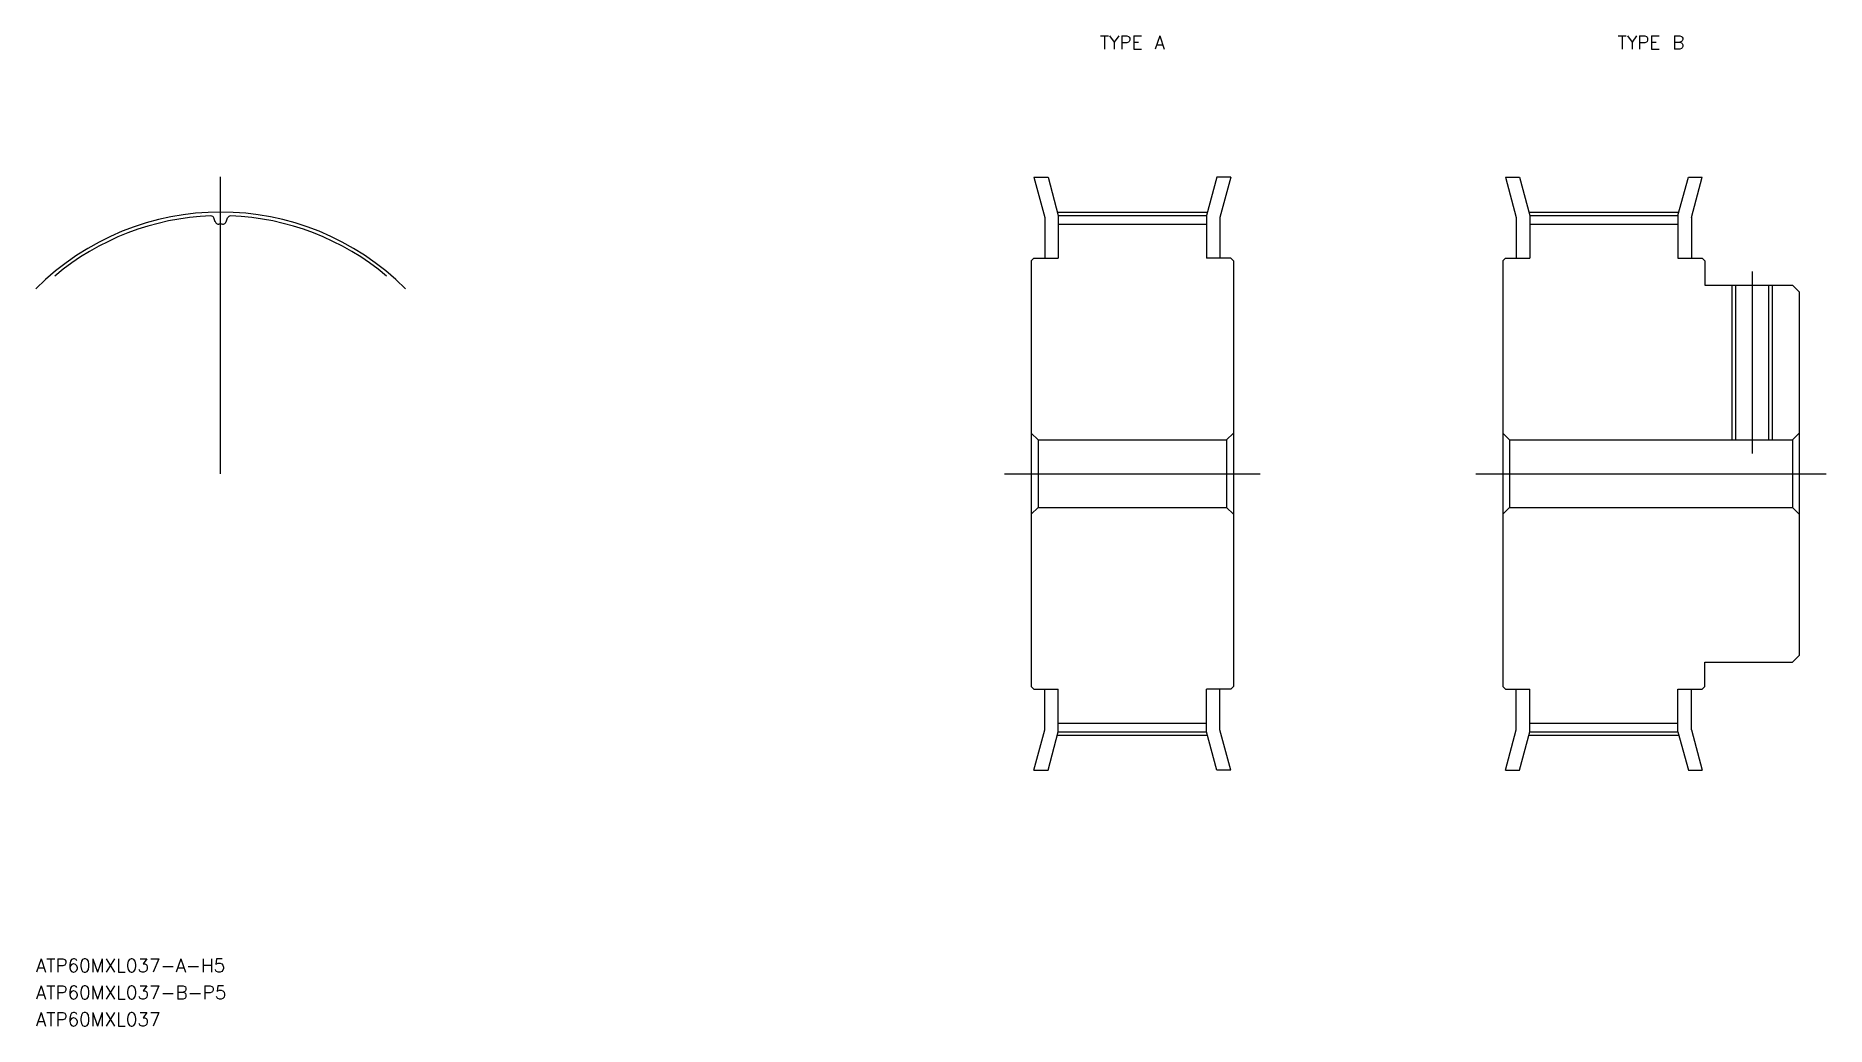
# Model space of a CAD drawing. Extents: x 80 to 213, y 68 to 141.
import ezdxf
from ezdxf.enums import TextEntityAlignment as Align

# ---------------------------------------------------------------- set-up
doc = ezdxf.new("R2010")
doc.units = 0
doc.linetypes.add('CENTER', pattern=[50.8, 31.75, -6.35, 6.35, -6.35])
doc.linetypes.add('DASHED', pattern=[19.05, 12.7, -6.35])
doc.layers.get('0').update_dxf_attribs({"linetype": 'CONTINUOUS'})
doc.layers.add('CENTER', color=1, linetype='CENTER')
doc.styles.add('MISUMI', font='txt.shx')

msp = doc.modelspace()

# ---------------------------------------------------------------- linework, layer by layer
at = {"color": 7, "linetype": 'CONTINUOUS'}
for p, q in [((153.98, 130.65), (154.78, 127.66)), ((153.98, 130.65), (155.02, 130.65)), ((155.02, 130.65), (155.78, 127.8)), ((167.55, 130.65), (166.78, 127.8)), ((168.58, 130.65), (167.55, 130.65)), ((168.58, 130.65), (167.78, 127.66)), ((188.98, 130.65), (189.78, 127.66)), ((188.98, 130.65), (190.02, 130.65)), ((190.02, 130.65), (190.78, 127.8)), ((201.78, 127.8), (202.55, 130.65)), ((202.55, 130.65), (203.58, 130.65)), ((202.78, 127.66), (203.58, 130.65)), ((93.2, 127.35), (93.1, 127.63)), ((94.02, 127.35), (94.12, 127.63)), ((154.78, 127.66), (154.78, 124.65)), ((155.78, 127.8), (155.78, 124.65)), ((155.78, 127.8), (166.78, 127.8)), ((166.78, 127.8), (166.78, 124.65)), ((167.78, 127.66), (167.78, 124.65)), ((189.78, 127.66), (189.78, 124.65)), ((190.78, 127.8), (190.78, 124.65)), ((190.78, 127.8), (201.78, 127.8)), ((201.78, 127.8), (201.78, 124.65)), ((202.78, 127.66), (202.78, 124.65)), ((155.78, 127.16), (166.78, 127.16)), ((190.78, 127.16), (201.78, 127.16)), ((153.78, 124.45), (153.98, 124.65)), ((153.78, 124.45), (153.78, 92.85)), ((153.98, 124.65), (155.78, 124.65)), ((168.58, 124.65), (166.78, 124.65)), ((168.78, 124.45), (168.58, 124.65)), ((168.78, 124.45), (168.78, 92.85)), ((188.78, 124.45), (188.98, 124.65)), ((188.78, 124.45), (188.78, 92.85)), ((188.98, 124.65), (190.78, 124.65)), ((201.78, 124.65), (203.58, 124.65)), ((203.78, 124.45), (203.58, 124.65)), ((203.78, 124.45), (203.78, 122.65)), ((203.78, 122.65), (210.28, 122.65)), ((210.78, 122.15), (210.28, 122.65)), ((210.78, 122.15), (210.78, 95.15)), ((153.78, 111.65), (154.28, 111.15)), ((168.78, 111.65), (168.28, 111.15)), ((188.78, 111.65), (189.28, 111.15)), ((210.28, 111.15), (210.78, 111.65)), ((154.28, 111.15), (168.28, 111.15)), ((154.28, 111.15), (154.28, 106.15)), ((168.28, 111.15), (168.28, 106.15)), ((189.28, 111.15), (210.28, 111.15)), ((189.28, 111.15), (189.28, 106.15)), ((210.28, 111.15), (210.28, 106.15)), ((153.78, 105.65), (154.28, 106.15)), ((154.28, 106.15), (168.28, 106.15)), ((159.53, 106.15), (159.53, 106.15)), ((164.78, 106.15), (164.78, 106.15)), ((168.78, 105.65), (168.28, 106.15)), ((188.78, 105.65), (189.28, 106.15)), ((189.28, 106.15), (210.28, 106.15)), ((194.53, 106.15), (194.53, 106.15)), ((199.78, 106.15), (199.78, 106.15)), ((210.28, 106.15), (210.78, 105.65)), ((203.78, 94.65), (210.28, 94.65)), ((203.78, 92.85), (203.78, 94.65)), ((210.78, 95.15), (210.28, 94.65)), ((153.78, 92.85), (153.98, 92.65)), ((153.98, 92.65), (155.78, 92.65)), ((154.78, 89.63), (154.78, 92.65)), ((155.78, 89.5), (155.78, 92.65)), ((166.78, 89.5), (166.78, 92.65)), ((168.58, 92.65), (166.78, 92.65)), ((167.78, 89.63), (167.78, 92.65)), ((168.78, 92.85), (168.58, 92.65)), ((188.78, 92.85), (188.98, 92.65)), ((188.98, 92.65), (190.78, 92.65)), ((189.78, 89.63), (189.78, 92.65)), ((190.78, 89.5), (190.78, 92.65)), ((201.78, 89.5), (201.78, 92.65)), ((201.78, 92.65), (203.58, 92.65)), ((202.78, 89.63), (202.78, 92.65)), ((203.78, 92.85), (203.58, 92.65)), ((153.98, 86.65), (154.78, 89.63)), ((155.02, 86.65), (155.78, 89.5)), ((155.78, 90.14), (166.78, 90.14)), ((155.78, 89.5), (166.78, 89.5)), ((167.55, 86.65), (166.78, 89.5)), ((168.58, 86.65), (167.78, 89.63)), ((188.98, 86.65), (189.78, 89.63)), ((190.02, 86.65), (190.78, 89.5)), ((190.78, 90.14), (201.78, 90.14)), ((190.78, 89.5), (201.78, 89.5)), ((201.78, 89.5), (202.55, 86.65)), ((202.78, 89.63), (203.58, 86.65)), ((153.98, 86.65), (155.02, 86.65)), ((168.58, 86.65), (167.55, 86.65)), ((188.98, 86.65), (190.02, 86.65)), ((202.55, 86.65), (203.58, 86.65))]:
    msp.add_line(p, q, dxfattribs=at)
at = {"color": 3, "linetype": 'DASHED'}
for p, q in [((205.78, 122.65), (205.78, 111.15)), ((206.06, 122.65), (206.06, 111.15)), ((208.51, 122.65), (208.51, 111.15)), ((208.78, 122.65), (208.78, 111.15))]:
    msp.add_line(p, q, dxfattribs=at)
at = {"color": 7, "linetype": 'CONTINUOUS'}
for centre, radius, start, end in [((93.61, 108.65), 19.15, 92.1962, 130), ((92.89, 127.55), 0.23, 20, 92.1962), ((94.34, 127.55), 0.23, 87.8038, 160), ((93.61, 108.65), 19.15, 50, 87.8038), ((93.48, 127.46), 0.3, 200, 270.3835), ((93.61, 108.65), 18.51, 89.6165, 90.3835), ((93.74, 127.46), 0.3, 269.6165, 340)]:
    msp.add_arc(centre, radius, start, end, dxfattribs=at)
at = {"layer": 'CENTER', "color": 1, "linetype": 'CENTER'}
for p, q in [((93.61, 108.65), (93.61, 130.67)), ((155.71, 128.05), (166.85, 128.05)), ((190.71, 128.05), (201.85, 128.05)), ((207.28, 123.65), (207.28, 110.15)), ((151.78, 108.65), (170.78, 108.65)), ((186.78, 108.65), (212.78, 108.65)), ((155.71, 89.24), (166.85, 89.24)), ((190.71, 89.24), (201.85, 89.24))]:
    msp.add_line(p, q, dxfattribs=at)
msp.add_arc((93.61, 108.65), 19.41, 45, 135, dxfattribs=at)

# ---------------------------------------------------------------- texts
at = {"color": 7, "linetype": 'CONTINUOUS', "style": 'MISUMI'}
for s, p in [('TYPE A', (161.28, 140.65)), ('TYPE B', (199.78, 140.65))]:
    msp.add_text(s, height=1, dxfattribs=at).set_placement(p, align=Align.MIDDLE_CENTER)
for s, p in [('ATP60MXL037-A-H5', (79.89, 71.65)), ('ATP60MXL037-B-P5', (79.89, 69.65)), ('ATP60MXL037', (79.89, 67.65))]:
    msp.add_text(s, height=1, dxfattribs=at).set_placement(p)

doc.saveas('drawing.dxf')
